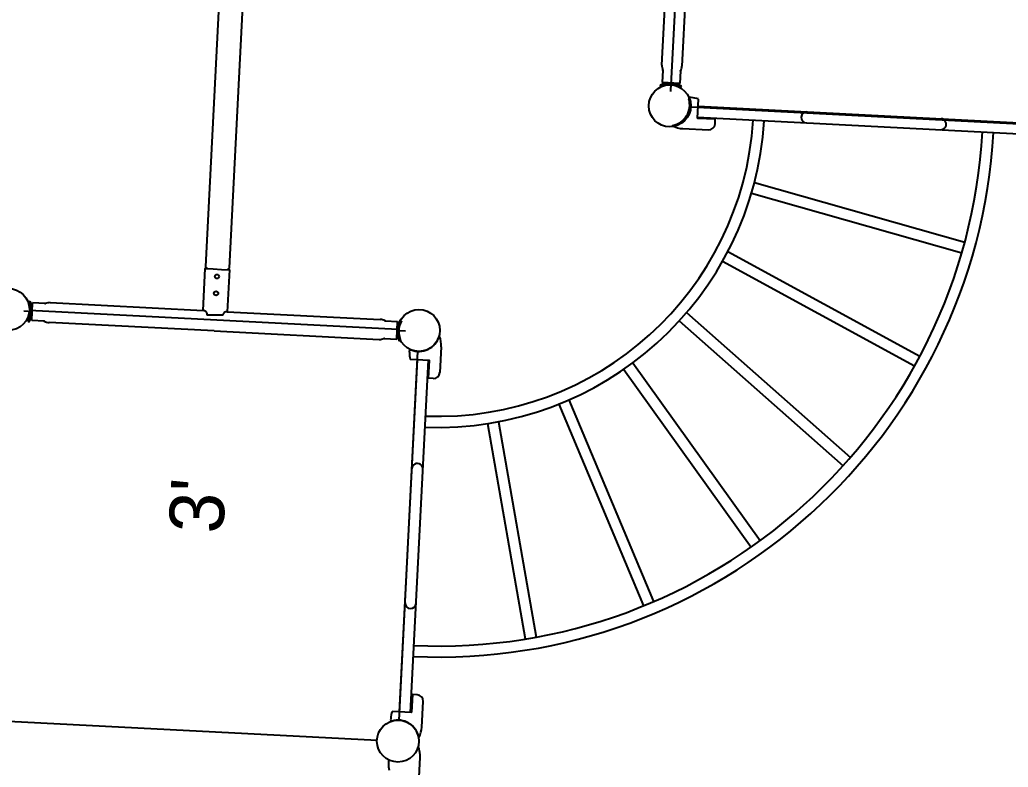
# Model space of a CAD drawing. Header units: feet. Extents: x 10084 to 13321, y 3329 to 8503.
# Drawn here: x 11190.35 to 11200.17, y 5241.16 to 5248.58 of the extents above; entities that cross this region are included whole.
import ezdxf
from ezdxf.enums import TextEntityAlignment as Align

# ---------------------------------------------------------------- set-up
doc = ezdxf.new("R2010")
doc.units = ezdxf.units.FT
doc.header["$LTSCALE"] = 40
doc.header["$MEASUREMENT"] = 0
doc.layers.add('amenity center', color=31, linetype='Continuous')
doc.styles.add('Style-CHAR_FAST_FONT', font='CHAR_FAST_FONT.shx')

msp = doc.modelspace()

# ---------------------------------------------------------------- linework, layer by layer
at = {"layer": 'amenity center', "color": 7, "ltscale": 100}
for p, q in [((11197.0028, 5251.5956), (11196.8157, 5247.9337)), ((11197.0081, 5249.7596), (11196.9243, 5248.1208)), ((11196.7267, 5248.1309), (11196.8043, 5249.6501)), ((11196.7346, 5248.0813), (11196.7282, 5247.9564)), ((11196.9114, 5248.0722), (11196.9051, 5247.9474)), ((11196.7173, 5247.9175), (11196.7108, 5247.9317)), ((11196.9051, 5247.9474), (11196.7282, 5247.9564)), ((11196.7906, 5247.9533), (11196.7897, 5247.936)), ((11196.8166, 5247.9519), (11196.8124, 5247.8686)), ((11196.8426, 5247.9506), (11196.8418, 5247.9334)), ((11196.9119, 5247.9076), (11196.9198, 5247.921)), ((11197.0178, 5247.8082), (11197.005, 5247.8089)), ((11197.0801, 5247.6042), (11197.0898, 5247.7938)), ((11197.0861, 5247.7213), (11200.5815, 5247.5428)), ((11197.0131, 5247.715), (11200.675, 5247.528)), ((11197.0805, 5247.6119), (11200.5759, 5247.4333)), ((11197.2568, 5247.5926), (11197.0824, 5247.6016)), ((11197.2544, 5247.5458), (11197.2568, 5247.5926)), ((11196.9342, 5247.4996), (11197.1888, 5247.4866)), ((11197.645, 5246.9633), (11199.7349, 5246.3727)), ((11197.6156, 5246.8578), (11199.7053, 5246.2671)), ((11197.3817, 5246.2802), (11199.2878, 5245.2393)), ((11197.3294, 5246.1839), (11199.2354, 5245.1431)), ((11192.2674, 5246.1061), (11192.3531, 5246.1017)), ((11190.4368, 5245.7809), (11190.451, 5245.7874)), ((11190.4667, 5245.5931), (11190.4757, 5245.77)), ((11190.6006, 5245.7636), (11190.4757, 5245.77)), ((11190.6502, 5245.7715), (11192.1694, 5245.6939)), ((11190.4712, 5245.6816), (11190.3879, 5245.6858)), ((11194.105, 5245.5064), (11190.4431, 5245.6934)), ((11190.4699, 5245.6556), (11190.4527, 5245.6564)), ((11190.4725, 5245.7076), (11190.4553, 5245.7085)), ((11192.4086, 5245.6817), (11193.9278, 5245.6041)), ((11196.972, 5245.673), (11198.5986, 5244.2341)), ((11190.4268, 5245.5863), (11190.4403, 5245.5784)), ((11190.5915, 5245.5868), (11190.4667, 5245.5931)), ((11192.2789, 5245.4901), (11190.6401, 5245.5739)), ((11193.9764, 5245.5912), (11194.1012, 5245.5848)), ((11194.0922, 5245.4079), (11194.1012, 5245.5848)), ((11194.1411, 5245.5916), (11194.1276, 5245.5995)), ((11196.8994, 5245.5909), (11198.526, 5244.152)), ((11192.2789, 5245.4901), (11193.9177, 5245.4064)), ((11194.0953, 5245.4704), (11194.1126, 5245.4695)), ((11194.0967, 5245.4964), (11194.18, 5245.4921)), ((11194.098, 5245.5224), (11194.1152, 5245.5215)), ((11193.9673, 5245.4143), (11194.0922, 5245.4079)), ((11194.1311, 5245.3971), (11194.1169, 5245.3906)), ((11194.1154, 5241.6258), (11194.3024, 5245.2877)), ((11194.2187, 5245.2812), (11194.2193, 5245.294)), ((11194.5342, 5245.3329), (11194.5212, 5245.0783)), ((11194.1196, 5241.709), (11194.2982, 5245.2044)), ((11194.4153, 5245.1985), (11194.2257, 5245.2082)), ((11194.2291, 5241.7034), (11194.4076, 5245.1989)), ((11194.4088, 5245.0215), (11194.4177, 5245.1958)), ((11196.4365, 5245.173), (11197.7022, 5243.4083)), ((11196.3474, 5245.1092), (11197.6131, 5243.3444)), ((11194.4556, 5245.0191), (11194.4088, 5245.0215)), ((11195.8028, 5244.8057), (11196.644, 5242.8036)), ((11195.7017, 5244.7635), (11196.5429, 5242.7613)), ((11195.1033, 5244.5897), (11195.4779, 5242.4506)), ((11194.9953, 5244.5712), (11195.3699, 5242.432)), ((11194.2483, 5241.8798), (11194.2394, 5241.7054)), ((11194.2951, 5241.8774), (11194.2483, 5241.8798)), ((11194.3413, 5241.5572), (11194.3543, 5241.8118)), ((11194.0327, 5241.6408), (11194.032, 5241.628)), ((11194.2368, 5241.703), (11194.0472, 5241.7127)), ((11190.2348, 5241.6154), (11193.8967, 5241.4284))]:
    msp.add_line(p, q, dxfattribs=at)
at = {"layer": 'amenity center', "color": 7, "ltscale": 100, "flags": 128}
for points in [[(11192.5868, 5253.862), (11192.1917, 5246.1308), (11192.1917, 5246.1291), (11192.1921, 5246.1274), (11192.1927, 5246.1258), (11192.1935, 5246.1244), (11192.1946, 5246.123), (11192.1959, 5246.1219), (11192.1974, 5246.121), (11192.199, 5246.1204), (11192.2006, 5246.1197), (11192.2021, 5246.1187), (11192.2035, 5246.1175), (11192.2046, 5246.1161), (11192.2054, 5246.1145), (11192.2071, 5246.1095)], [(11192.4143, 5246.0993), (11192.4145, 5246.101), (11192.415, 5246.1026), (11192.4158, 5246.1041), (11192.4168, 5246.1055), (11192.418, 5246.1067), (11192.4194, 5246.1077), (11192.421, 5246.1085), (11192.4226, 5246.1089), (11192.4243, 5246.1094), (11192.4258, 5246.1102), (11192.4272, 5246.1111), (11192.4284, 5246.1124), (11192.4295, 5246.1137), (11192.4302, 5246.1153), (11192.4307, 5246.1169), (11192.4309, 5246.1186), (11192.8258, 5253.8481)], [(11192.3531, 5246.1017), (11192.4299, 5246.0978), (11192.4086, 5245.6817), (11192.4009, 5245.6814), (11192.3934, 5245.6798), (11192.3862, 5245.6769), (11192.3797, 5245.6728), (11192.374, 5245.6676), (11192.3692, 5245.6615), (11192.3656, 5245.6547), (11192.3632, 5245.6474), (11192.2113, 5245.6474), (11192.211, 5245.6551), (11192.2094, 5245.6627), (11192.2065, 5245.6698), (11192.2024, 5245.6764), (11192.1972, 5245.6821), (11192.1912, 5245.6869), (11192.1843, 5245.6905), (11192.177, 5245.6928), (11192.1694, 5245.6939), (11192.1906, 5246.11), (11192.2674, 5246.1061)], [(11194.2005, 5240.9435), (11194.2473, 5240.9411), (11194.2587, 5240.9416), (11194.2701, 5240.9442), (11194.2813, 5240.9491), (11194.2924, 5240.9571), (11194.2997, 5240.9651), (11194.3063, 5240.9754), (11194.3105, 5240.9862), (11194.3129, 5241.0003), (11194.3259, 5241.2549), (11194.3258, 5241.2826), (11194.3237, 5241.3032), (11194.3201, 5241.3227), (11194.3154, 5241.3405), (11194.3094, 5241.3579), (11194.3069, 5241.3601), (11194.3049, 5241.3591)], [(11194.0247, 5241.2254), (11194.0213, 5241.2259), (11194.0188, 5241.2256), (11194.0161, 5241.2245), (11194.0139, 5241.2227), (11194.0122, 5241.2204), (11194.0113, 5241.2181), (11194.011, 5241.216), (11194.0103, 5241.2032), (11194.01, 5241.1904), (11194.0115, 5241.163), (11194.0143, 5241.1442), (11194.0174, 5241.1308)]]:
    msp.add_lwpolyline(points, dxfattribs=at)
at = {"layer": 'amenity center', "color": 7, "ltscale": 100}
for centre, radius in [((11196.8051, 5247.7257), 0.2083), ((11192.3065, 5246.0311), 0.0208), ((11190.2351, 5245.7041), 0.2083), ((11192.298, 5245.8646), 0.0208), ((11194.3131, 5245.4957), 0.2083), ((11194.1047, 5241.4177), 0.2083), ((11194.1047, 5241.4177), 0.2083)]:
    msp.add_circle(centre, radius, dxfattribs=at)
for centre, radius, start, end in [((11196.9059, 5248.134), 0.1792, 180.99253, 197.1017), ((11196.8143, 5248.1241), 0.1101, 331.9186, 358.29073), ((11196.8051, 5247.7257), 0.2266, 59.57561, 114.57561), ((11196.8051, 5247.7257), 0.2109, 59.57561, 114.57561), ((11196.7948, 5247.7362), 0.2083, 280.73053, 16.54683), ((11197.0045, 5247.7985), 0.0104, 87.07561, 196.54683), ((11197.0051, 5247.5586), 0.25, 70.19956, 87.07561), ((11198.1652, 5247.6113), 0.0548, 87.07562, 267.07561), ((11194.5004, 5247.7829), 3.2496, 267.7662, 356.38502), ((11194.5004, 5247.7829), 3.14, 267.7903, 356.36092), ((11196.834, 5247.5291), 0.0025, 100.73053, 242.85177), ((11196.947, 5247.7493), 0.25, 242.85177, 267.07561), ((11197.0826, 5247.6041), 0.0025, 177.07561, 267.07561), ((11197.192, 5247.549), 0.0625, 267.07561, 357.07561), ((11199.4968, 5247.5433), 0.0548, 267.07561, 87.07562), ((11194.5004, 5247.7829), 5.5307, 267.48136, 356.66986), ((11194.5004, 5247.7829), 5.4211, 267.48957, 356.66166), ((11190.2449, 5245.6931), 0.2109, 329.57561, 24.57561), ((11190.2449, 5245.6931), 0.2266, 329.57561, 24.57561), ((11190.6533, 5245.5923), 0.1792, 90.99198, 107.10114), ((11190.6433, 5245.6839), 0.1101, 241.9186, 268.29071), ((11193.9245, 5245.494), 0.1101, 61.9186, 88.29072), ((11194.3229, 5245.4848), 0.2266, 149.57561, 204.57562), ((11194.3229, 5245.4848), 0.2109, 149.57561, 204.57562), ((11193.9146, 5245.5856), 0.1792, 270.99198, 287.10114), ((11194.3131, 5245.4957), 0.2083, 247.60439, 343.42069), ((11194.5151, 5245.4356), 0.0025, 21.29945, 163.42069), ((11194.2845, 5245.3457), 0.25, 357.07561, 21.29945), ((11194.4683, 5245.2684), 0.25, 177.07561, 193.95167), ((11194.2297, 5245.2935), 0.0104, 67.60439, 177.07561), ((11194.4152, 5245.196), 0.0025, 357.07561, 87.07561), ((11194.4588, 5245.0815), 0.0625, 267.07561, 357.07561), ((11194.2976, 5244.1197), 0.0548, 357.07561, 177.07562), ((11194.2296, 5242.7881), 0.0548, 177.07562, 357.07561), ((11194.2919, 5241.815), 0.0625, 357.07561, 87.07561), ((11194.2824, 5241.628), 0.25, 160.19956, 177.07561), ((11194.2369, 5241.7055), 0.0025, 267.07561, 357.07561), ((11194.0424, 5241.6274), 0.0104, 177.07561, 286.54683), ((11194.1047, 5241.4177), 0.2083, 10.73053, 106.54683), ((11194.0917, 5241.5699), 0.25, 332.85177, 357.07561), ((11194.3119, 5241.457), 0.0025, 190.73053, 332.85177)]:
    msp.add_arc(centre, radius, start, end, dxfattribs=at)
for p in [(11196.7346, 5248.0813), (11196.9114, 5248.0722), (11190.6006, 5245.7636), (11190.5915, 5245.5868), (11193.9764, 5245.5912), (11193.9673, 5245.4143)]:
    msp.add_point(p, dxfattribs=at)

# ---------------------------------------------------------------- texts
at = {"layer": 'amenity center', "color": 7, "style": 'Style-CHAR_FAST_FONT'}
msp.add_text("3'", height=0.54166, rotation=87.07561, dxfattribs=at).set_placement((11192.3816, 5243.7426), align=Align.CENTER)

doc.saveas('drawing.dxf')
